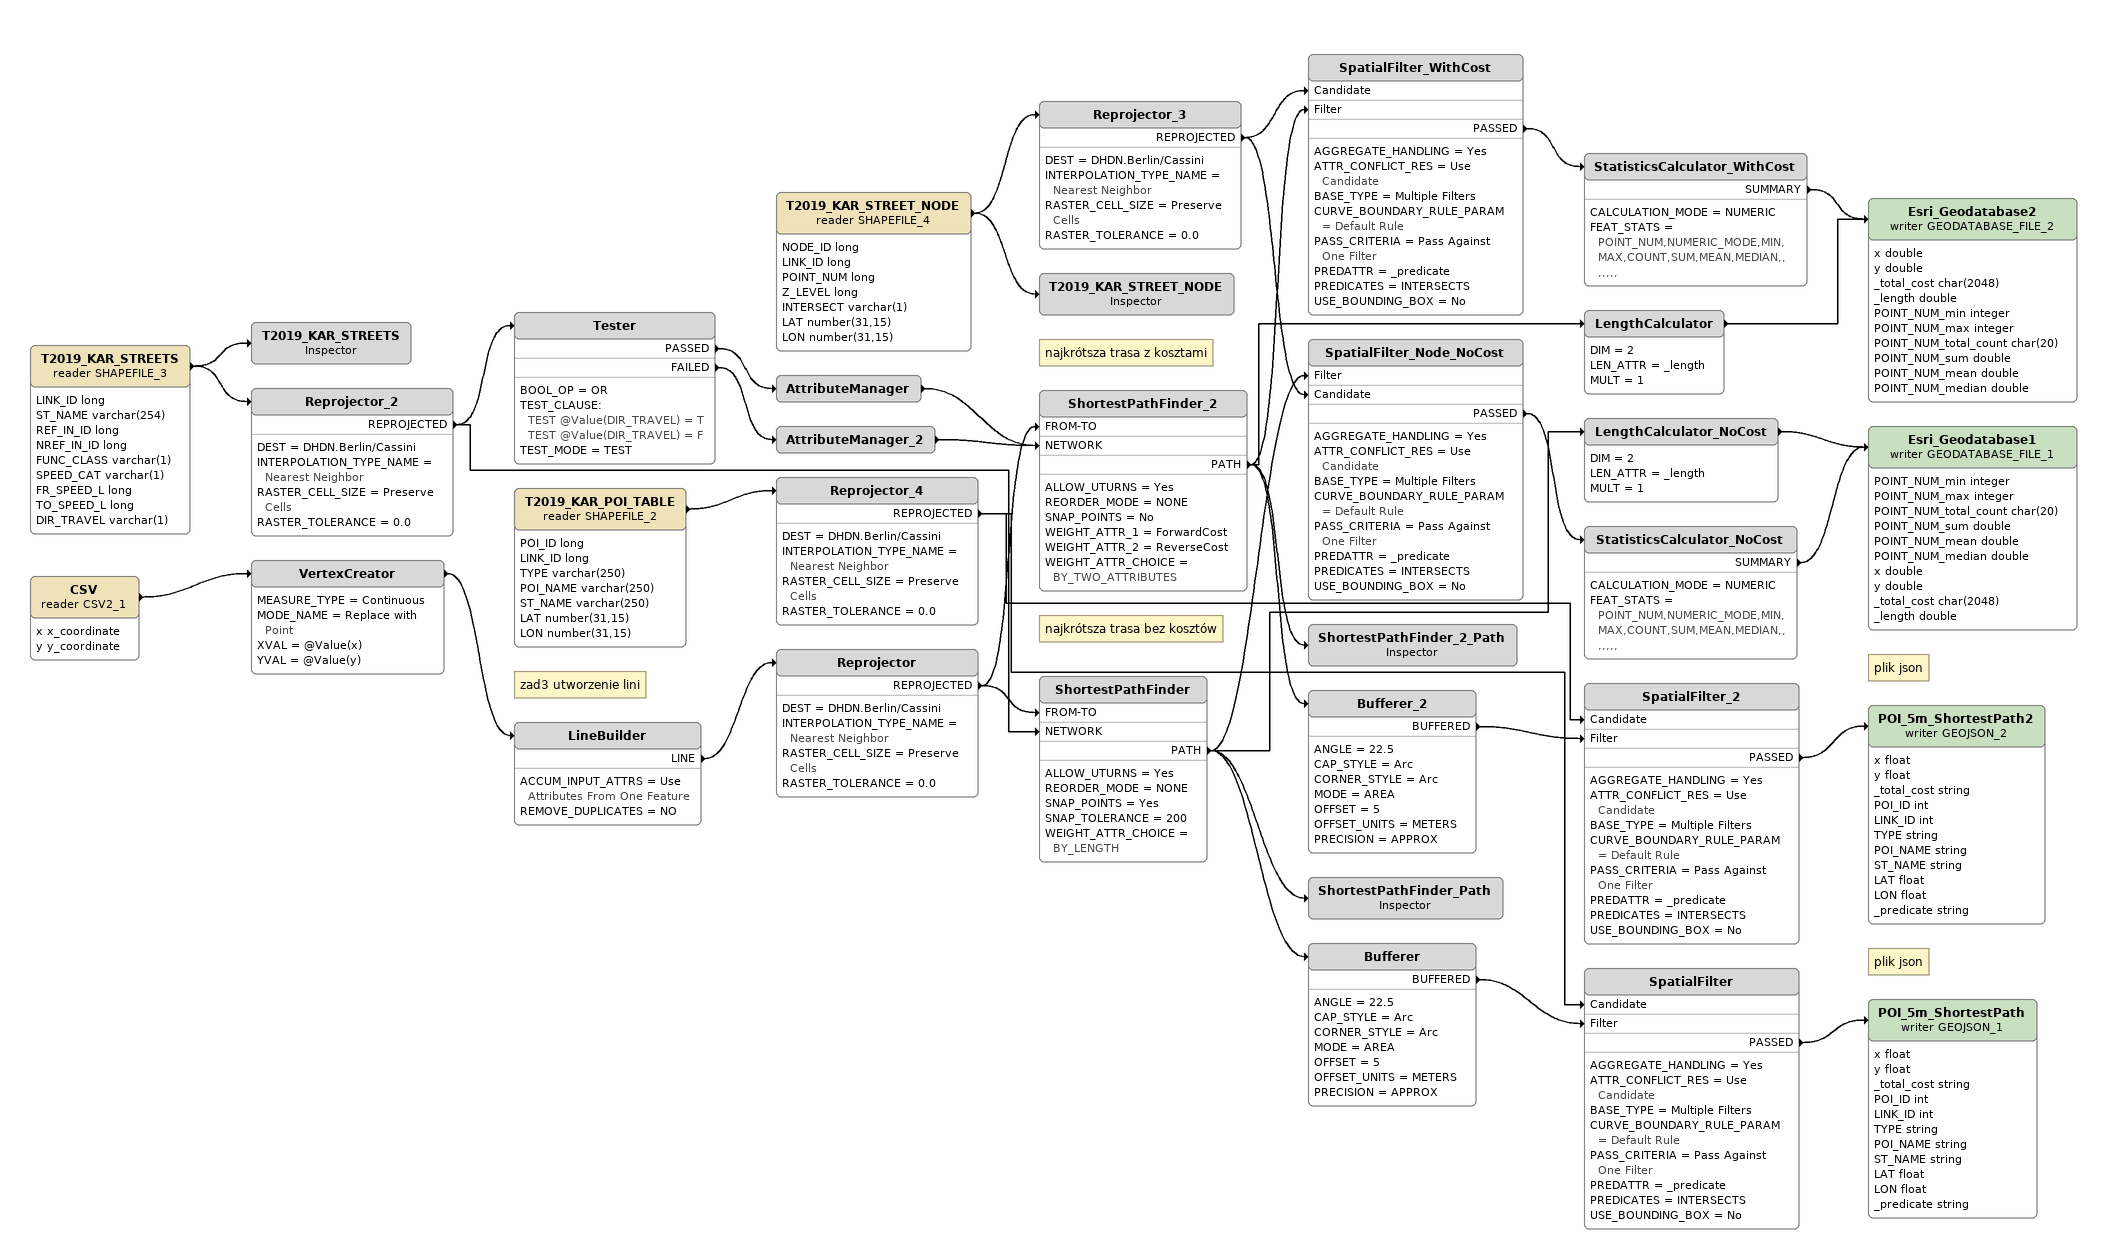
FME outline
T2019_KAR_STREETS (reader SHAPEFILE_3)
    attributes: LINK_ID long, ST_NAME varchar(254), REF_IN_ID long, NREF_IN_ID long, FUNC_CLASS varchar(1), SPEED_CAT varchar(1), FR_SPEED_L long, TO_SPEED_L long, DIR_TRAVEL varchar(1)
    -> T2019_KAR_STREETS
    -> Reprojector_2
T2019_KAR_STREETS: Inspector
Reprojector_2
    DEST = DHDN.Berlin/Cassini
    INTERPOLATION_TYPE_NAME = Nearest Neighbor
    RASTER_CELL_SIZE = Preserve Cells
    RASTER_TOLERANCE = 0.0
    REPROJECTED -> ShortestPathFinder [NETWORK]
    REPROJECTED -> Tester
Tester
    BOOL_OP = OR
    TEST_CLAUSE:
      TEST @Value(DIR_TRAVEL) = T
      TEST @Value(DIR_TRAVEL) = F
    TEST_MODE = TEST
    PASSED -> AttributeManager
    FAILED -> AttributeManager_2
AttributeManager
    -> ShortestPathFinder_2 [NETWORK]
AttributeManager_2
    -> ShortestPathFinder_2 [NETWORK]
CSV (reader CSV2_1)
    attributes: x x_coordinate, y y_coordinate
    -> VertexCreator
VertexCreator
    MEASURE_TYPE = Continuous
    MODE_NAME = Replace with Point
    XVAL = @Value(x)
    YVAL = @Value(y)
    -> LineBuilder
Note: zad3 utworzenie lini
LineBuilder
    ACCUM_INPUT_ATTRS = Use Attributes From One Feature
    REMOVE_DUPLICATES = NO
    LINE -> Reprojector
Reprojector
    DEST = DHDN.Berlin/Cassini
    INTERPOLATION_TYPE_NAME = Nearest Neighbor
    RASTER_CELL_SIZE = Preserve Cells
    RASTER_TOLERANCE = 0.0
    REPROJECTED -> ShortestPathFinder [FROM-TO]
    REPROJECTED -> ShortestPathFinder_2 [FROM-TO]
Note: najkrótsza trasa z kosztami
ShortestPathFinder_2
    ALLOW_UTURNS = Yes
    REORDER_MODE = NONE
    SNAP_POINTS = No
    WEIGHT_ATTR_1 = ForwardCost
    WEIGHT_ATTR_2 = ReverseCost
    WEIGHT_ATTR_CHOICE = BY_TWO_ATTRIBUTES
    PATH -> ShortestPathFinder_2_Path
    PATH -> Bufferer_2
    PATH -> SpatialFilter_WithCost [Filter]
    PATH -> LengthCalculator
LengthCalculator
    DIM = 2
    LEN_ATTR = _length
    MULT = 1
    -> Esri_Geodatabase2 (writer GEODATABASE_FILE_2)
ShortestPathFinder_2_Path: Inspector
Bufferer_2
    ANGLE = 22.5
    CAP_STYLE = Arc
    CORNER_STYLE = Arc
    MODE = AREA
    OFFSET = 5
    OFFSET_UNITS = METERS
    PRECISION = APPROX
    BUFFERED -> SpatialFilter_2 [Filter]
Note: najkrótsza trasa bez kosztów
ShortestPathFinder
    ALLOW_UTURNS = Yes
    REORDER_MODE = NONE
    SNAP_POINTS = Yes
    SNAP_TOLERANCE = 200
    WEIGHT_ATTR_CHOICE = BY_LENGTH
    PATH -> Bufferer
    PATH -> ShortestPathFinder_Path
    PATH -> SpatialFilter_Node_NoCost [Filter]
    PATH -> LengthCalculator_NoCost
LengthCalculator_NoCost
    DIM = 2
    LEN_ATTR = _length
    MULT = 1
    -> Esri_Geodatabase1 (writer GEODATABASE_FILE_1)
ShortestPathFinder_Path: Inspector
Bufferer
    ANGLE = 22.5
    CAP_STYLE = Arc
    CORNER_STYLE = Arc
    MODE = AREA
    OFFSET = 5
    OFFSET_UNITS = METERS
    PRECISION = APPROX
    BUFFERED -> SpatialFilter [Filter]
T2019_KAR_POI_TABLE (reader SHAPEFILE_2)
    attributes: POI_ID long, LINK_ID long, TYPE varchar(250), POI_NAME varchar(250), ST_NAME varchar(250), LAT number(31,15), LON number(31,15)
    -> Reprojector_4
Reprojector_4
    DEST = DHDN.Berlin/Cassini
    INTERPOLATION_TYPE_NAME = Nearest Neighbor
    RASTER_CELL_SIZE = Preserve Cells
    RASTER_TOLERANCE = 0.0
    REPROJECTED -> SpatialFilter_2 [Candidate]
    REPROJECTED -> SpatialFilter [Candidate]
SpatialFilter_2
    AGGREGATE_HANDLING = Yes
    ATTR_CONFLICT_RES = Use Candidate
    BASE_TYPE = Multiple Filters
    CURVE_BOUNDARY_RULE_PARAM = Default Rule
    PASS_CRITERIA = Pass Against One Filter
    PREDATTR = _predicate
    PREDICATES = INTERSECTS
    USE_BOUNDING_BOX = No
    PASSED -> POI_5m_ShortestPath2 (writer GEOJSON_2)
Note: plik json
POI_5m_ShortestPath2 (writer GEOJSON_2)
    attributes: x float, y float, _total_cost string, POI_ID int, LINK_ID int, TYPE string, POI_NAME string, ST_NAME string, LAT float, LON float, _predicate string
SpatialFilter
    AGGREGATE_HANDLING = Yes
    ATTR_CONFLICT_RES = Use Candidate
    BASE_TYPE = Multiple Filters
    CURVE_BOUNDARY_RULE_PARAM = Default Rule
    PASS_CRITERIA = Pass Against One Filter
    PREDATTR = _predicate
    PREDICATES = INTERSECTS
    USE_BOUNDING_BOX = No
    PASSED -> POI_5m_ShortestPath (writer GEOJSON_1)
Note: plik json
POI_5m_ShortestPath (writer GEOJSON_1)
    attributes: x float, y float, _total_cost string, POI_ID int, LINK_ID int, TYPE string, POI_NAME string, ST_NAME string, LAT float, LON float, _predicate string
T2019_KAR_STREET_NODE (reader SHAPEFILE_4)
    attributes: NODE_ID long, LINK_ID long, POINT_NUM long, Z_LEVEL long, INTERSECT varchar(1), LAT number(31,15), LON number(31,15)
    -> Reprojector_3
    -> T2019_KAR_STREET_NODE
Reprojector_3
    DEST = DHDN.Berlin/Cassini
    INTERPOLATION_TYPE_NAME = Nearest Neighbor
    RASTER_CELL_SIZE = Preserve Cells
    RASTER_TOLERANCE = 0.0
    REPROJECTED -> SpatialFilter_Node_NoCost [Candidate]
    REPROJECTED -> SpatialFilter_WithCost [Candidate]
SpatialFilter_WithCost
    AGGREGATE_HANDLING = Yes
    ATTR_CONFLICT_RES = Use Candidate
    BASE_TYPE = Multiple Filters
    CURVE_BOUNDARY_RULE_PARAM = Default Rule
    PASS_CRITERIA = Pass Against One Filter
    PREDATTR = _predicate
    PREDICATES = INTERSECTS
    USE_BOUNDING_BOX = No
    PASSED -> StatisticsCalculator_WithCost
StatisticsCalculator_WithCost
    CALCULATION_MODE = NUMERIC
    FEAT_STATS = POINT_NUM,NUMERIC_MODE,MIN,MAX,COUNT,SUM,MEAN,MEDIAN,,,,,,,
    SUMMARY -> Esri_Geodatabase2 (writer GEODATABASE_FILE_2)
Esri_Geodatabase2 (writer GEODATABASE_FILE_2)
    attributes: x double, y double, _total_cost char(2048), _length double, POINT_NUM_min integer, POINT_NUM_max integer, POINT_NUM_total_count char(20), POINT_NUM_sum double, POINT_NUM_mean double, POINT_NUM_median double
SpatialFilter_Node_NoCost
    AGGREGATE_HANDLING = Yes
    ATTR_CONFLICT_RES = Use Candidate
    BASE_TYPE = Multiple Filters
    CURVE_BOUNDARY_RULE_PARAM = Default Rule
    PASS_CRITERIA = Pass Against One Filter
    PREDATTR = _predicate
    PREDICATES = INTERSECTS
    USE_BOUNDING_BOX = No
    PASSED -> StatisticsCalculator_NoCost
StatisticsCalculator_NoCost
    CALCULATION_MODE = NUMERIC
    FEAT_STATS = POINT_NUM,NUMERIC_MODE,MIN,MAX,COUNT,SUM,MEAN,MEDIAN,,,,,,,
    SUMMARY -> Esri_Geodatabase1 (writer GEODATABASE_FILE_1)
Esri_Geodatabase1 (writer GEODATABASE_FILE_1)
    attributes: POINT_NUM_min integer, POINT_NUM_max integer, POINT_NUM_total_count char(20), POINT_NUM_sum double, POINT_NUM_mean double, POINT_NUM_median double, x double, y double, _total_cost char(2048), _length double
T2019_KAR_STREET_NODE: Inspector
